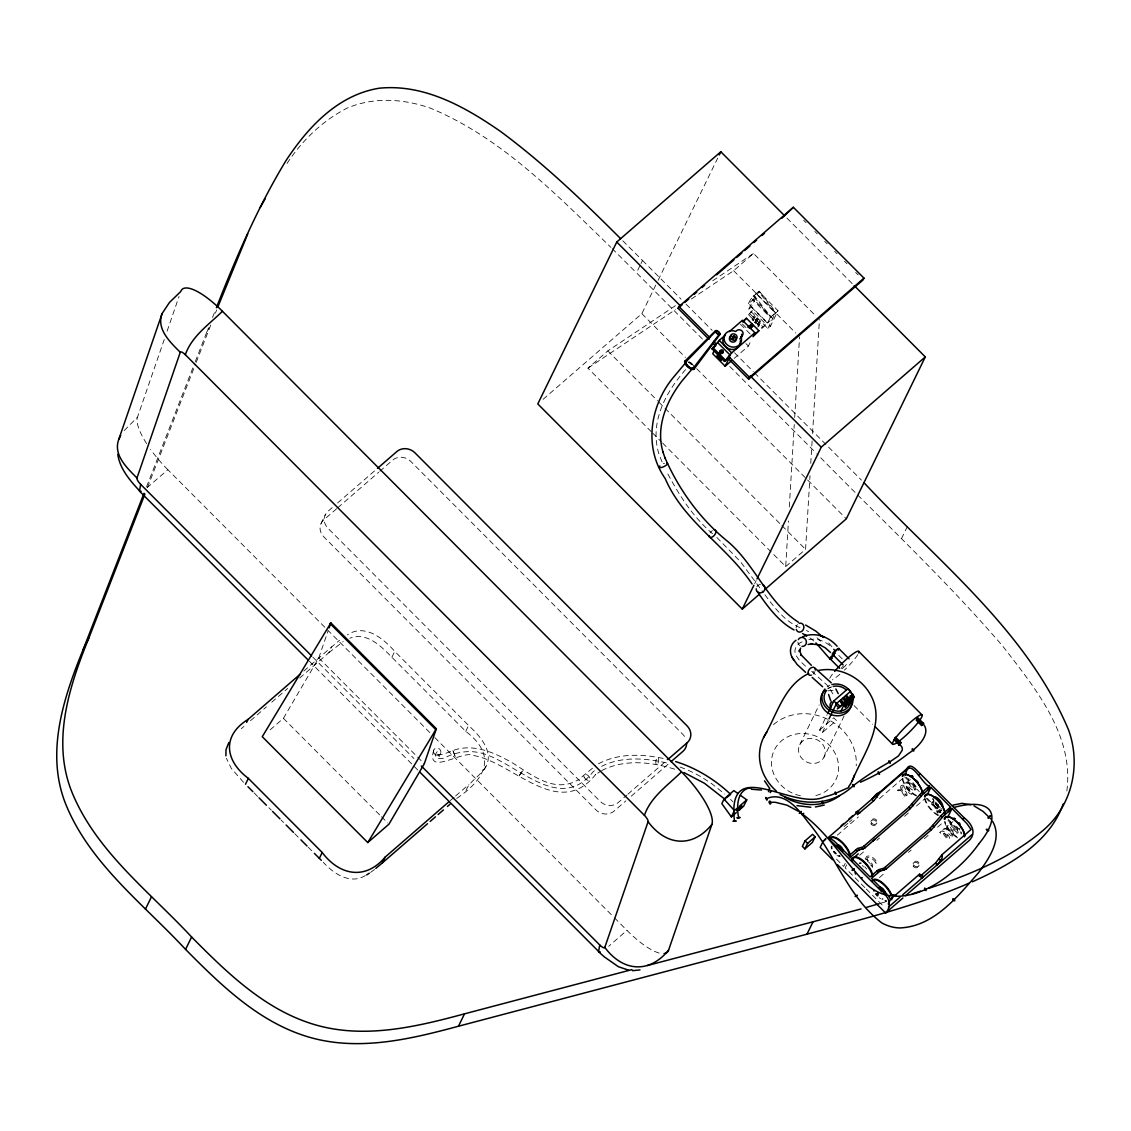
<?xml version="1.0" encoding="UTF-8"?>
<svg xmlns="http://www.w3.org/2000/svg" width="1131" height="1131" viewBox="0 0 1131 1131"><rect width="100%" height="100%" fill="white"/><g stroke="black" fill="none" stroke-linecap="round" stroke-linejoin="round"><path stroke-width="0.75" stroke-dasharray="5 3.75" d="M867.449 861.03C864.847 853.113 875.55 859.716 875.79 863.575C879.183 859.998 865.342 851.092 865.78 859.461M662.568 443.027L785.706 566.574L788.448 520.967M789.297 506.942L794.273 424.521M794.697 417.509L799.56 336.84M785.706 566.574L805.569 549.327L810.008 475.684M810.757 463.399L812.129 440.609M812.553 433.597L819.438 319.606M1066.844 791.007C1074.266 735.291 1034.865 687.662 1002.957 646.409C944.781 578.577 879.169 517.701 816.836 453.814M875.408 862.84L876.567 863.193M898.565 790.753C894.649 789.989 906.101 787.855 906.921 793.764C908.928 806.87 891.2 777.379 907.854 787.303C922.175 805.272 893.193 782.977 908.136 781.945C928.155 794.768 902.736 792.746 908.985 778.538M456.726 798.387C485.411 779.188 497.682 755.607 465.746 731.347L391.877 657.252C381.204 646.296 366.543 631.48 349.79 638.266M484.153 769.532C495.859 753.274 480.237 736.196 468.602 725.48L394.747 651.371C383.395 638.548 364.846 623.209 347.415 634.83M124.156 430.572L137.473 417.198L164.249 339.484M167.091 331.213L179.051 296.478M270.196 729.82L283.414 718.341L318.772 657.931L327.962 631.225M146.578 486.712L194.645 363.277M195.281 361.637L208.09 328.768M147.482 487.489L195.55 364.069M196.186 362.415L210.931 324.569M212.557 317.429L215.752 309.329M215.413 313.146L216.685 309.908M952.938 821.7C944.456 825.884 967.91 840.785 951.341 825.941C940.313 821.855 957.985 842.821 950.945 832.034C941.091 822.548 943.791 837.067 948.796 837.958C947.114 833.095 941.656 833.222 939.974 832.359C943.579 826.605 955.539 843.429 946.237 837.746C935.507 826.28 952.33 824.612 954.196 835.71C946.76 839.046 941.982 817.034 953.97 826.196C966.793 840.05 945.431 830.38 950.62 821.346M433.781 749.994C425.369 777.817 463.964 748.68 474.596 755.72C513.432 762.944 559.11 820.498 595.627 774.523L594.977 774.989L600.321 771.469M440.581 753.303L439.266 756.526L437.64 754.377L439.068 754.957L437.697 754.73C444.285 754.858 450.223 751.267 456.373 749.401C476.236 743.986 496.438 753.642 513.29 763.397C533.818 776.432 555.788 793.693 578.959 779.372L578.323 779.825L595.528 765.715M206.817 332.019L209.843 325.827M321.063 523.441L325.247 514.874M299.644 678.049L328.852 652.7L331.722 646.833L339.569 640.245M391.877 657.252L394.747 651.371M702.393 338.989L636.456 272.84L640.231 265.092M640.994 263.551L642.507 260.455L621.838 239.843M543.12 399.3L641.842 313.669L657.323 281.916M658.101 280.332L717.718 158.1M465.746 731.347L468.602 725.48M466.029 790.329C470.326 779.598 483.078 774.919 487.023 763.651M748.453 303.73L751.14 298.202L759.325 291.162L776.205 312.608L770.296 317.415L767.596 322.943L748.453 303.73L753.571 299.291L772.727 318.504L767.596 322.943M748.708 309.258L751.309 306.996L758.873 291.515L778.015 310.714L770.465 326.209L767.864 328.471L748.708 309.258L756.271 293.763L775.414 312.976L776.205 312.608M748.581 314.757L752.369 310.587L765.744 324.003L764.98 325.572L761.955 328.188L748.581 314.757L752.369 310.587M752.016 319.324L754.363 315.719L755.423 316.779L753.43 320.851L752.384 319.79L754.363 315.719M753.062 320.384L755.423 316.779M757.049 318.405L754.024 323.367L757.049 318.405L758.095 319.465L756.116 323.537L755.056 322.476M755.748 323.07L758.095 319.465M757.374 324.71L759.721 321.091L760.781 322.151L758.802 326.223L757.742 325.163L759.721 321.091M734.203 358.386L748.383 346.086L751.422 339.851M757.77 327.113L760.781 322.151M761.955 328.188L765.744 324.003M767.864 328.471L775.414 312.976L758.533 291.529L753.416 295.969L770.296 317.415L778.015 310.714M754.66 583.695L756.201 580.528M799.829 744.594L819.155 704.966M901.435 538.681L907.472 526.297M819.622 730.075L833.745 717.817L836.375 720.447L822.251 732.704L819.622 730.075L827.114 714.721M822.251 732.704L828.981 718.892M823.976 757.233A13.629 12.285 26 0 0 810.856 738.359A13.629 12.285 26 0 0 800.875 757.162A13.629 12.285 26 0 0 823.976 757.233L844.079 716.008M845.225 863.377L843.74 866.417L836.36 859.023M846.652 864.805L845.168 867.845L864.847 887.595M870.898 821.417L871.436 820.314M876.355 824.018L876.893 822.93M913.099 863.759L913.636 862.67M918.57 866.36L919.093 865.272M437.188 751.648C431.392 758.745 441.542 760.159 446.236 757.063C459.129 750.828 474.073 749.669 487.489 755.098C520.613 767.285 561.273 812.44 593.096 771.766A79.453 65.273 42.5 0 1 596.475 769.349M939.748 832.487L940.681 833.264M841.153 668.478L841.987 667.417M846.384 664.477L845.55 665.537M287.02 163.458C302.217 140.371 322.519 120.706 347.231 108.067C373.923 96.785 403.555 98.75 430.473 108.18C501.726 137.812 556.395 194.688 610.938 247.378M897.519 790.173C900.601 789.862 903.528 791.898 905.436 795.107C909.451 797.624 902.284 791.29 902.086 789.905C900.361 784.787 906.511 786.724 908.744 789.692C915.969 800.748 897.802 779.174 909.225 783.642C925.497 798.444 902.849 783.726 910.342 779.344M685.598 369.54C669.665 387.848 655.966 410.44 656.051 435.449A75.537 68.977 15.5 0 0 658.779 453.503L662.752 463.795M845.281 665.848L842.171 668.774M939.013 807.195L937.415 808.651A4.156 1.682 49.1 0 1 932.227 804.834A4.156 1.682 49.1 0 1 934.475 802.996A4.156 1.682 49.1 0 1 937.415 808.651M842.538 666.809L843.429 665.876M429.822 732.577L167.855 469.733L146.917 487.8M659.161 953.051A51.658 15.382 47.9 0 1 626.927 930.346L608.747 946.265M241.313 728.689L243.9 726.413M332.231 507.621L327.919 511.353A13.049 11.762 26 0 0 328.004 528.304L600.08 801.285A13.049 11.762 26 0 0 618.19 802.586L626.8 795.107M337.618 502.942L375.322 470.242M336.67 508.71L323.749 519.921A13.049 11.762 26 0 0 323.834 536.872L595.896 809.838A13.049 11.762 26 0 0 614.006 811.153L625.867 800.875M337.745 507.777L378.673 472.263M379.762 471.33L392.683 460.119A13.049 11.762 26 0 1 410.793 461.42L682.87 734.401A13.049 11.762 26 0 1 686.036 739.462M651.371 431.788L587.936 368.155L607.814 350.907L676.296 305.116M691.394 298.966L733.651 270.705L753.515 253.471L815.705 315.86M303.843 671.022L331.722 646.833M250.517 720.673L266.449 706.847M271.765 702.238L287.698 688.411M450.294 800.578L454.28 797.129M455.609 795.97L468.884 784.447M627.889 794.174L665.579 761.474M631.239 796.196L668.944 763.496C647.738 758.336 624.255 756.045 603.798 765.277A79.453 65.273 42.5 0 0 600.038 767.186M844.094 826.62L848.08 823.17M849.409 822.011L852.067 819.721M837.265 835.229L858.387 816.907M879.508 798.585L903.259 777.972M859.687 855.248L864.961 850.668M876.85 840.361L879.48 838.071M904.56 816.313L908.518 812.878M916.449 806.007L924.366 799.136M932.001 802.346L934.079 800.819M879.466 877.571L886.068 871.845M908.504 852.378L911.148 850.088M924.352 838.637L929.625 834.056M937.542 827.185L944.145 821.459M328.852 652.7L343.244 641.546M940.002 811.408L941.982 809.824M370.6 872.397L374.531 869.485M712.714 280.757L753.515 253.471M587.936 368.155L675.363 309.682M940.935 812.115L937.613 812.977L936.977 810.036L941.869 808.75M802.119 641.913C796.676 643.737 792.789 650.085 796.167 655.4A71.55 20.061 21.8 0 0 800.663 661.635L807.393 667.912M365.37 875.55C350.285 884.965 333.518 873.542 323.296 862.303M598.44 763.778C619.802 752.369 645.292 754.038 668.138 759.551M601.65 770.593C625.302 758.533 652.46 762.124 675.857 769.532M758.533 291.529L759.325 291.162M753.416 295.969L754.207 295.601L771.088 317.062M872.284 867.519C874.616 864.042 868.283 859.786 865.13 858.952M812.807 672.012L813.825 671.644M937.034 810.05L936.751 811.733M937.67 812.963L936.949 812.242M880.851 903.202L885.799 901.76M828.118 690.801L833.886 690.179M937.288 811.507L941.572 810.39M808.863 639.651C817.246 637.785 825.856 641.517 831.822 647.37M940.257 807.364L940.271 807.364A6.814 2.743 49.1 0 1 932.934 798.67L932.99 799.094M680.028 767.002L685.499 769.122A105.833 81.729 36.9 0 1 701.347 776.983L711.456 783.472L724.745 794.033M799.985 627.634C784.363 621.315 773.943 606.979 764.273 593.874M886.04 901.096L885.064 900.615M806.445 630.476L808.58 631.678M938.702 806.728L935.139 803.66L933.315 800.084M959.781 830.097L954.592 824.117M938.857 806.657L933.556 800.621M960.063 828.853L959.314 828.316M867.859 861.497L869.131 862.515M870.785 865.653L872.114 866.289L870.884 864.395M811.662 671.291L827.892 685.853L834.409 696.357M809.867 637.884L813.924 641.079M838.919 855.503L839.881 856.294M712.53 533.705C692.554 516.669 678.346 494.035 666.3 470.977M716.842 537.451L740.579 561.838L763.368 592.602M866.756 869.032L865.724 867.986M915.969 786.568L912.392 781.775M612.154 248.594L636.456 272.84M803.646 220.234L806.134 222.722M814.801 231.417L817.275 233.905M824.711 241.355L827.185 243.844M834.621 251.308L837.096 253.782M844.532 261.247L847.006 263.735M855.672 272.43L858.16 274.918M786.893 218.057L852.972 284.362M733.651 270.705L795.828 333.094M751.14 298.202L770.296 317.415M751.309 306.996L770.465 326.209M753.331 316.609L754.391 317.67M756.017 319.295L757.063 320.356M758.689 321.996L759.749 323.042M749.344 313.188L762.732 326.619M742.459 324.031L746.191 327.778M740.494 324.244L750.447 334.239M745.895 343.584L748.383 346.086M642.507 260.455L681.06 299.149M686.036 304.14L712.162 330.351M734.556 352.815L753.218 371.534M754.462 372.778L861.44 480.124M729.764 366.444L815.592 452.57M641.842 313.669L685.471 357.453M690.461 362.457L695.452 367.462M696.696 368.706L806.417 478.795M807.661 480.053L846.313 518.832M607.814 350.907L657.563 400.826M658.808 402.085L663.784 407.075M665.014 408.319L780.687 524.374M781.931 525.618L805.569 549.327M652.615 433.046L661.324 441.783M838.764 655.429L842.213 658.878M854.046 705.546L872.68 724.236M906.313 777.266L918.655 789.65M927.293 798.316L940.879 811.945M948.287 819.367L961.859 832.996M904.574 776.827L919.333 791.629M925.681 797.991L940.441 812.807M948.018 820.399L961.548 833.971M869.527 862.882L870.262 863.646M866.275 889.023L884.711 907.529M434.813 737.596L613.214 916.577M614.458 917.821L626.927 930.346M318.772 657.931L424.281 763.793M312.82 657.111L413.875 758.491M309.329 661.225L418.809 771.073M283.414 718.341L380.242 815.493M381.486 816.738L387.693 822.958M254.107 792.902L257.797 796.606M268.881 807.718L271.341 810.192M281.181 820.074L283.641 822.534M294.724 833.66L299.644 838.594M308.268 847.246L313.188 852.18M243.518 782.27L231.388 768.5L226.412 758.307M730.584 799.419L732.86 801.723M828.684 642.931L832.911 647.922M865.385 867.576L864.72 866.699M863.391 866.869L862.515 865.286M932.934 798.67L933.061 799.518M663.36 463.682A4.538 1.428 -26.3 0 1 664.561 463.229M688.468 362.302A4.538 1.682 42.5 0 1 691.437 364.663M710.169 532.857A4.538 2.389 -50 0 1 712.389 530.637M756.809 586.848A4.538 4.086 -33.7 0 1 760.414 584.388M796.111 627.846A4.538 3.789 -70.7 0 1 797.468 624.581M817.02 637.785A30.509 9.642 49.7 0 1 823.241 643.695M800.098 645.744A4.538 4.213 64.9 0 1 797.864 641.998M814.914 671.616A4.538 3.025 -53.1 0 1 813.048 674.189M857.779 654.609A20.768 3.223 -44.9 0 1 844.348 670.174M839.852 674.26A20.768 3.223 -44.9 0 1 832.402 679.858M829.673 678.374A20.768 3.223 -44.9 0 1 833.533 672.761M840.163 856.139A14.109 5.697 49.1 0 1 839.188 855.333M916.336 796.012A14.109 5.697 49.1 0 1 902.015 777.548M916.506 795.404A13.657 5.514 49.1 0 1 902.651 777.534M839.852 856.139A13.657 5.514 49.1 0 1 838.905 855.375M880.681 898.608A6.814 2.743 49.1 0 1 879.239 897.774M839.753 856.648A6.814 2.743 49.1 0 1 837.039 855.418M886.365 900.969A14.109 5.697 49.1 0 1 885.389 900.488M957.561 837.859A14.109 5.697 49.1 0 1 944.442 821.629M956.798 836.714A13.657 5.514 49.1 0 1 945.078 821.558M886.831 901.266A13.657 5.514 49.1 0 1 884.979 900.432M937.839 815.493A14.109 5.697 49.1 0 1 924.564 798.345M938.999 815.38A13.657 5.514 49.1 0 1 925.356 799.193M938.504 804.509A2.644 1.074 49.1 0 1 937.528 805.682A2.644 1.074 49.1 0 1 935.012 802.925A2.644 1.074 49.1 0 1 935.987 801.752M167.855 469.733A51.658 15.382 47.9 0 1 150.593 449.474M146.62 443.621A51.658 15.382 47.9 0 1 137.473 417.198M689.217 361.764A6.051 2.531 41 0 1 692.639 364.677M688.482 362.005A4.863 2.036 41 0 1 692.031 364.762M827.68 688.397A15.82 14.265 26 0 1 831.695 686.969M827.199 686.885A15.82 14.265 26 0 1 829.914 685.301M773.505 724.618A49.312 44.477 26 0 1 827.821 719.358A49.312 44.477 26 0 1 856.209 765.828M800.409 795.743A34.184 30.82 26 0 1 775.894 747.209A34.184 30.82 26 0 1 831.327 747.492A34.184 30.82 26 0 1 814.631 795.814M828.5 688.581A13.629 12.285 26 0 1 830.734 687.238M519.03 775.923L523.3 769.801L519.03 775.923M452.881 750.616L455.722 757.586L452.965 750.786M933.245 803.943A4.156 1.682 49.1 0 0 938.447 807.76A4.156 1.682 49.1 0 0 935.507 802.105A4.156 1.682 49.1 0 0 933.245 803.943M913.82 865.215A3.025 2.729 26 0 0 918.966 865.498A3.025 2.729 26 0 0 916.308 861.186A3.025 2.729 26 0 0 913.82 865.215M913.297 866.304A3.025 2.729 26 0 0 918.429 866.6A3.025 2.729 26 0 0 915.771 862.274A3.025 2.729 26 0 0 913.297 866.304M871.619 822.873A3.025 2.729 26 0 0 876.765 823.156A3.025 2.729 26 0 0 874.093 818.844A3.025 2.729 26 0 0 871.619 822.873M871.082 823.962A3.025 2.729 26 0 0 876.228 824.259A3.025 2.729 26 0 0 873.556 819.933A3.025 2.729 26 0 0 871.082 823.962M433.979 753.274A3.789 3.52 30.6 0 0 440.411 753.614A3.789 3.52 30.6 0 0 437.16 748.058A3.789 3.52 30.6 0 0 433.979 753.274M584.232 777.393A3.789 2.163 43.7 0 0 589.619 779.994A3.789 2.163 43.7 0 0 586.833 774.721A3.789 2.163 43.7 0 0 584.232 777.393M658.058 763.072A3.789 1.329 -80.3 0 0 657.889 757.261A3.789 1.329 -80.3 0 0 655.796 762.633A3.789 1.329 -80.3 0 0 658.058 763.072"/><path stroke-width="1.5" d="M769.532 788.943L768.472 791.643M842.991 664.816L832.656 654.453L835.371 650.876L838.693 648.431L849.07 658.85M838.75 648.558L838.142 649.703M919.277 876.299L919.616 874.107L895.837 894.748M803.717 813.33L802.43 814.589M421.354 765.998L599.741 944.979A6.263 1.866 47.9 0 0 604.802 947.382C622.644 971.557 649.208 974.102 668.605 950.082L711.894 824.414A51.658 15.382 47.9 0 0 681.512 771.865L222.439 311.265A51.658 15.382 47.9 0 0 180.762 291.515L169.466 302.444L162.115 313.541L118.84 439.224C112.817 454.832 127.082 467.994 136.978 478.003A6.263 1.866 47.9 0 0 140.668 484.379L311.576 655.853M162.115 313.541C156.092 329.149 170.371 342.311 180.267 352.321A6.263 1.866 47.9 0 1 185.328 354.724L644.401 815.324A6.263 1.866 47.9 0 1 648.091 821.7C665.919 845.875 692.497 848.42 711.894 824.414M730.612 794.457L726.215 797.864M140.668 484.379L139.481 491.151L308.084 659.981M599.741 944.979L598.553 951.751L604.237 956.812L618.332 966.694L628.864 970.257M136.978 478.003L180.267 352.321M329.121 627.889L330.846 622.884L436.354 728.746L424.281 763.793L388.937 824.202L367.773 842.567L262.265 736.705L330.846 622.884M604.802 947.382L648.091 821.7M185.328 354.724C191.747 336.176 209.009 324.512 222.439 311.265M644.401 815.324C650.82 796.775 668.096 785.112 681.512 771.865M742.403 806.657L739.08 809.132M770.72 791.29L770.268 792.591L770.777 791.149M144.005 493.3L83.129 649.632C63.605 697.502 45.579 752.044 65.245 802.897C89.08 863.01 142.845 903.415 185.569 949.404C221.393 985.553 259.861 1023.173 310.163 1037.466C359.319 1051.363 410.539 1039.191 458.465 1026.227L806.983 934.178C861.666 919.333 917.071 905.733 969.196 883.113M144.924 494.077L89.165 637.248C69.641 685.117 51.63 739.674 71.281 790.512C95.131 850.639 148.896 891.03 191.62 937.019C227.43 973.169 265.912 1010.789 316.199 1025.082C365.355 1038.993 416.576 1026.807 464.502 1013.843L631.932 969.62M216.389 307.703C236.11 257.317 257.67 207.397 285.733 161.026C307.646 127.464 337.759 94.905 379.21 88.218C423.998 83.694 465.053 106.809 500.552 131.45C543.757 163.444 582.635 200.71 620.622 238.641M217.958 306.671L247.746 233.863M768.939 789.989L769.49 788.858M1063.168 804.042C1049.116 843.726 1008.569 865.469 972.349 881.798M941.487 859.602L937.458 864.621M852.194 780.786C862.699 754.844 886.874 723.586 870.446 694.646C860.465 676.508 838.212 666.216 817.953 670.556M837.477 864.692L885.615 913C891.596 906.751 889.899 898.099 883.382 893.292M905.521 895.71L969.267 840.418C976.972 832.755 971.444 823.396 964.446 818.081L920.125 773.618C917.015 771.073 910.766 762.054 907.076 768.189M83.129 649.632L89.165 637.248M145.447 909.14L151.483 896.756M246.643 722.341L248.071 719.401L299.856 674.472M245.484 784.25L248.353 778.382C225.055 760.979 221.506 735.73 248.071 719.401M185.569 949.404L191.62 937.019M784.405 215.554L720.815 151.752L616.763 242.02L537.79 403.937L742.275 609.1L759.608 594.058M321.317 860.323L319.352 858.358L322.208 852.477L248.353 778.382M719.259 154.919L720.815 151.752M375.831 868.41L382.363 862.896L385.233 857.029L448.965 801.723M709.052 339.385L678.077 308.311L678.939 306.543L793.354 207.284L863.971 278.127L863.109 279.894L748.68 379.154L727.629 358.032M722.455 353.395A1.513 1.371 26 0 0 721.352 351.373A1.513 1.371 26 0 0 719.613 352.716L717.591 354.484L712.049 348.914L719.231 340.389L725.395 335.03A8.921 8.044 26 0 0 728.802 348.829A8.921 8.044 26 0 0 740.31 340.912M714.241 350.61L712.728 353.72L725.169 366.218L731.616 360.619M717.591 354.484L720.334 351.246A1.513 1.371 26 0 1 721.762 349.861A1.513 1.371 26 0 1 723.303 351.388A1.513 1.371 26 0 1 721.705 352.632L718.963 355.855L724.504 361.411L729.721 356.873L725.169 366.218M716.771 356.788L718.68 354.724L722.129 359.234L720.56 360.591L716.771 356.788L718.68 354.724M719.613 352.716L720.334 351.246M721.705 352.632L718.963 355.855M793.354 207.284L781.86 218.283M720.56 360.591L722.483 358.527M724.504 361.411L731.672 352.886L754.886 332.74L742.445 320.257L729.325 331.623M748.142 327.283A1.513 1.371 26 0 1 749.231 327.029L751.974 323.805L746.432 318.235L743.109 321.982M739.844 339.088L741.993 335.865A3.789 3.407 26 0 0 741.964 330.945A3.789 3.407 26 0 0 736.719 330.577L735.716 331.44A8.921 8.044 26 0 0 724.052 337.363A8.921 8.044 26 0 0 733.821 347.146A8.921 8.044 26 0 0 740.989 336.727L741.993 335.865M749.231 327.029L751.974 323.805M753.345 325.177L750.602 328.4L753.345 325.177L758.887 330.733L752.935 336.741M754.886 332.74L753.656 335.271L758.887 330.733M748.68 379.154L749.542 377.386L863.971 278.127M458.465 1026.227L464.502 1013.843M742.275 609.1L753.882 585.293M756.978 578.931L821.247 447.183L925.299 356.915L854.216 285.606M925.299 356.915L846.313 518.832L764.952 589.421M737.723 793.368L733.849 790.583L724.024 799.108L721.818 803.618L731.361 816.851L736.295 812.567M731.361 816.851L733.651 812.157M740.31 795.22L746.771 799.871L743.703 806.134L738.769 810.418M827.864 713.194L833.844 700.923L847.967 688.666L850.597 691.295L836.473 703.553L828.981 718.892M839.683 706.055L836.869 703.228L836.049 704.924L838.863 707.752L852.944 694.547L850.13 691.734M840.87 711.243L845.352 702.04M844.362 706.112L846.822 701.079L847.868 700.174L848.9 701.22L847.854 702.125L846.822 701.079M845.408 705.207L847.868 700.174M840.955 702.69L845.408 707.158L849.48 698.774L850.526 697.869L851.558 698.916L848.066 704.853L844.744 701.531M845.408 707.158L850.526 697.869M848.066 704.853L852.944 694.547M850.724 700.598L853.17 695.565L854.216 696.611L851.756 701.644L850.71 702.549L849.678 701.503M850.71 702.549L854.216 696.611M805.074 840.842L802.374 846.398L804.89 848.929L812.383 842.425L815.098 836.869L812.581 834.339L805.074 840.842L807.605 843.373L804.89 848.929M822.336 842.948L820.187 847.359L832.529 859.744M806.983 934.178L813.033 921.793L861.059 908.928M893.829 739.476L899.244 744.905L900.898 742.572L895.469 737.129M899.244 744.905L900.898 742.572M916.181 720.079L921.595 725.522L923.235 723.176L917.821 717.747L916.944 718.496L922.373 723.939M921.595 725.522L923.235 723.176M905.351 775.258C909.267 754.052 923.264 786.512 929.456 785.918L927.971 788.957M927.166 794.952L930.884 787.346L950.563 807.082L948.329 811.648M888.245 904.051L890.549 899.343L893.193 897.039M947.524 817.642L951.977 808.509L966.821 823.509L971.062 829.49L941.982 854.711L935.733 862.826M118.84 439.224L120.664 435.492M228.844 742.516L226.002 749.683L225.903 755.819M763.609 737.454C776.813 715.697 783.656 685.273 808.764 673.51M988.112 817.953L990.261 815.903M940.865 860.832L939.154 859.037M260.144 207.539L265.248 198.632M367.773 842.567L436.354 728.746M802.275 814.829L802.459 815.197M742.247 806.94L739.236 809.98M873.839 800.734L880.102 792.619L909.183 767.398M862.303 877.797L861.257 877.656M978.923 843.712C1004.413 813.019 990.431 797.228 953.687 807.506M736.847 809.966L736.818 810.913M990.219 815.974L988.225 817.939M800.691 648.063L799.165 651.569L799.476 649.972L801.398 655.457L801.002 654.736L811.323 665.282M876.341 794.245L871.973 799.052M694.095 369.045L719.924 334.465M694.236 366.896L719.486 334.083A2.319 0.975 41 0 0 717.549 331.256A2.319 0.975 41 0 0 716.206 332.316A2.319 0.975 41 0 0 719.429 334.154M686.376 361.878L674.599 375.93C650.268 404.05 643.058 447.042 665.24 478.611C683.831 522.013 726.498 545.849 752.073 584.02M692.624 368.324L682.092 380.836C666.583 400.685 655.33 427.249 663.134 452.527M909.013 807.039L920.973 793.382L929.456 785.918M950.563 807.082L942.066 814.56L929.922 828.387L884.188 868.043L878.349 869.824L870.036 876.935L850.356 857.199L858.669 850.088L864.522 848.292L910.243 808.637L922.387 794.81L930.884 787.346M931.534 829.645L943.494 815.988L951.977 808.509M801.017 812.171C802.614 809.626 797.044 814.815 800.239 812.878M853.962 869.541C855.828 866.855 849.862 871.195 852.915 870.319M685.81 361.934L715.965 331.058M855.064 872.567L855.573 874.093M684.905 361.157L715.527 330.69M739.094 807.477L741.78 805.64L739.08 808.509M834.89 653.124L835.159 652.884A4.538 0.834 -40.3 0 1 832.374 653.803A4.538 0.834 -40.3 0 1 837.293 649.236A4.538 0.834 -40.3 0 1 838.523 649.83M834.24 654.453L830.394 659.104L839.584 668.308M377.471 468.375L396.854 451.552A13.049 11.762 26 0 1 414.978 452.852L687.04 725.833A13.049 11.762 26 0 1 687.125 742.784L667.742 759.594M678.077 308.311L682.064 304.847M684.736 302.543L688.722 299.079M694.038 294.456L696.71 292.151M702.026 287.528L704.684 285.224M716.658 274.833L733.962 259.833M736.62 257.529L741.936 252.906M744.608 250.601L749.924 245.978M753.91 242.515L756.582 240.21M761.898 235.587L764.556 233.283M742.516 321.642L746.432 318.235M712.049 348.914L715.965 345.521M382.363 862.896L427.518 823.736M430.176 821.431L435.477 816.822M438.135 814.518L443.451 809.909M447.438 806.46L450.096 804.155M671.093 761.63L682.954 751.337A13.049 11.762 26 0 0 686.658 743.138M838.863 707.752L852.124 696.244M853.17 695.565L852.124 696.47L853.17 697.516M851.558 698.916L850.512 699.82L849.48 698.774M847.303 703.228L848.349 702.323L843.811 697.756L842.765 698.675L846.172 702.082M734.415 810.588L736.889 808.439M739.349 806.29L746.771 799.871M807.605 843.373L815.098 836.869M825.644 839.244L823.057 841.492L825.87 838.495M841.181 825.757L843.768 823.524M848.943 819.028L852.831 815.649M856.28 812.581L906.709 768.91M910.243 808.637L908.815 807.209L863.094 846.865L857.256 848.66L848.943 855.771L834.028 840.927L828.655 837.251L857.736 812.03L857.439 814.631L873.528 801.002L871.761 799.235M830.281 840.432L836.473 846.2L838.043 844.829M918.556 774.989L920.125 773.618M855.616 856.11L858.259 853.82M872.779 841.224L875.422 838.933M929.922 828.387L931.336 829.815L885.983 869.159L879.777 871.266L871.464 878.363L886.888 894.027M836.473 846.2L880.795 890.663L882.364 889.291M962.877 819.452L964.446 818.081M919.984 876.412L935.408 863.094L937.175 864.876M888.471 907.119L900.12 897.01M902.722 894.762L972.137 834.551M885.615 913L902.877 898.014M385.233 857.029C365.582 880.498 339.512 875.592 322.208 852.477M923.405 723.501C918.994 727.219 926.6 720.815 922.486 724.292M923.052 723.826C931.845 733.326 917.863 747.605 908.292 753.599C893.646 765.136 877.472 774.608 860.451 782.2M795.998 640.302C790.201 644.034 788.858 652.234 792.435 657.959M834.113 653.76L832.656 654.453M831.851 658.412L830.451 659.147M366.67 874.899L369.3 873.231M855.63 896.219C853.566 897.576 858.995 894.282 856.775 895.512M921.482 878.363L923.363 876.864L921.666 875.026M848.858 787.473L835.653 793.241A67.719 64.623 38.2 0 1 824.782 796.804C792.52 811.705 726.554 753.076 734.471 821.148M766.366 798.755C783.995 790.739 798.627 809.386 807.803 821.855C834.989 853.707 848.123 897.42 881.926 922.981A41.536 38.072 62.1 0 0 899.456 927.957C933.824 926.727 957.519 896.699 978.414 872.863C988.876 858.825 1002.759 839.018 992.608 821.318M859.518 863.222L860.889 863.123M802.84 636.696C814.9 631.635 828.882 636.668 837.124 646.268M912.18 893.9L920.394 891.143M928.608 888.372C970.101 874.715 1011.609 857.736 1044.931 828.797C1072.471 804.07 1081.052 764.4 1068.541 729.919C1026.566 629.91 936.129 560.156 863.928 482.612M952.938 805.145L961.93 803.335L970.978 804.692M866.007 907.5L879.197 903.683M647.314 965.563L813.033 921.793M824.23 805.088L815.394 806.968M808.057 644.514L812.327 643.652L810.814 643.836L820.724 645.108L819.537 644.712L825.206 647.794L830.522 652.474M751.083 787.742C736.818 789.226 736.408 806.926 738.628 817.713M863.109 849.127L861.681 847.685M141.177 491.306L140.131 491.462C130.305 480.901 119.858 469.111 117.78 454.294M600.264 951.906L599.204 952.062L420.053 772.317M632.455 970.681L640.005 969.917M751.366 789.226L761.502 790.046M732.351 338.226L733.538 338.763M730.485 794.188C715.145 779.754 696.145 767.892 675.631 761.587M810.828 807.265L797.002 805.64M891.525 894.621L895.978 895.102M779.994 794.528C804.381 806.544 833.293 805.018 853.311 785.607A330.068 306.077 12.3 0 1 889.574 762.04L898.551 755.89L902.213 750.235A5.259 5.09 64.5 0 0 901.874 747.082L899.64 744.113M820.328 635.58L821.615 636.004M822.534 636.315L823.721 636.711M987.702 830.734C991.378 831.285 984.38 827.369 986.84 830.253M683.93 772.53L704.457 783.288L725.324 799.589M973.989 805.852L983.093 811.436L991.01 819.084M805.597 625.033L815.762 631.07L823.34 637.46M802.6 633.572L806.841 635.834L805.739 635.17M765.772 797.412L767.03 800.112L765.687 797.822M794.089 629.967C778.227 621.371 767.454 606.23 757.402 591.739M953.97 900.785C956.826 901.661 951.737 896.685 952.896 899.711M798.458 622.22C767.892 602.639 755.55 565.472 728.421 542.032C700.556 519.652 679.123 490.246 664.872 457.546M798.09 811.125L787.035 805.187L775.272 802.289A23.327 17.417 26.9 0 0 769.999 802.572M815.239 668.393L831.285 682.855M802.826 814.391C827.864 833.052 843.882 860.578 865.173 882.802C891.129 909.282 930.106 891.949 953.362 871.068A161.874 149.32 23.9 0 0 978.937 843.712M812.171 677.398L822.605 686.757M805.611 672.337L797.086 664.434L792.025 657.238M815.932 642.917L829.815 658.822M853.438 786.441C855.898 788.137 851.445 782.129 852.661 785.451M719.231 340.389L731.672 352.886M717.987 342.919L730.442 355.403M616.763 242.02L680.353 305.822M750.178 375.874L821.247 447.183M678.939 306.543L709.9 337.618M713.619 341.35L716.093 343.838M728.491 356.265L749.542 377.386M712.756 343.117L715.244 345.591M720.193 350.568L722.667 353.056M712.77 347.457L718.298 353.013M719.669 354.385L725.211 359.941M717.111 356.081L720.914 359.884M858.754 651.442L922.104 715.004A20.768 3.223 -44.9 0 1 901.52 739.25A20.768 3.223 -44.9 0 1 898.367 734.528A20.768 3.223 -44.9 0 1 922.104 715.004M917.043 719.33L922.472 724.773M894.593 737.893L900.022 743.321M894.692 738.713L900.12 744.156M847.317 697.177L851.756 701.644M875.168 726.738L892.557 744.184M846.271 698.081L848.547 700.358M848.066 702.902L849.112 703.949M843.132 702.931L846.455 706.239M833.844 700.923L836.473 703.553M922.656 791.813L924.084 793.241M943.763 812.977L945.191 814.405M919.8 794.697L921.228 796.125M940.907 815.861L942.335 817.289M911.671 804.325L913.085 805.753M932.764 825.503L934.192 826.931M875.535 795.22L877.274 796.959M858.005 811.167L859.772 812.935M863.844 846.214L865.272 847.642M884.951 867.392L886.379 868.82M882.788 868.862L884.216 870.29M857.906 848.391L859.32 849.819M878.999 869.569L880.427 870.997M855.729 849.876L857.157 851.304M876.836 871.04L878.264 872.468M330.04 623.534L435.562 729.396M247.943 786.724L252.877 791.658M259.027 797.836L266.407 805.244M272.571 811.422L279.951 818.83M286.115 825.008L293.495 832.416M300.874 839.824L307.038 846.002M314.418 853.41L319.352 858.358M880.795 890.663L882.109 891.977M912.816 750.447C915.742 752.992 911.614 746.559 912.18 749.556M724.024 799.108L733.256 809.301M833.773 649.307L835.696 651.47M878.222 893.942L877.684 892.967M925.328 890.281C927.703 892.006 923.829 885.601 924.706 889.164M769.674 788.392L764.514 780.828M889.532 762.718C891.878 765.164 888.231 758.378 888.98 761.714M878.844 773.816C880.936 776.078 877.557 769.688 878.207 772.586M888.895 896.515L890.549 899.343M835.851 688.977L838.227 693.6M793.213 659.316L793.623 660.023M828.585 694.505L830.762 700.909M835.272 793.382C837.774 797.369 834.409 788.901 835.229 793.255M662.922 451.905L665.07 458.126M822.322 802.388L822.774 803.604L822.081 801.271M734.175 336.133A3.478 3.139 26 0 1 735.518 341.039A3.478 3.139 26 0 1 730.202 340.841A3.478 3.139 26 0 1 731.121 336.006M741.54 334.281A3.789 3.407 26 0 1 740.847 338.211M751.323 326.93A1.513 1.371 26 0 1 749.33 328.202M748.496 327.41A1.513 1.371 26 0 1 749.952 325.558M666.739 462.876A4.538 1.428 -26.3 0 1 666.23 465.18A4.538 1.428 -26.3 0 1 660.787 467.612A4.538 1.428 -26.3 0 1 659.91 465.93M692.865 368.14A4.538 1.682 42.5 0 1 689.302 367.108A4.538 1.682 42.5 0 1 686.036 363.051M714.241 529.916A4.538 2.389 -50 0 1 715.739 532.857A4.538 2.389 -50 0 1 711.795 537.239A4.538 2.389 -50 0 1 709.08 535.656M762.803 584.713A4.538 4.086 -33.7 0 1 764.768 589.675A4.538 4.086 -33.7 0 1 759.763 592.785A4.538 4.086 -33.7 0 1 756.229 588.827M799.179 623.393A4.538 3.789 -70.7 0 1 803.759 626.093A4.538 3.789 -70.7 0 1 801.031 631.762A4.538 3.789 -70.7 0 1 796.281 629.444M831.822 658.341A4.538 1.06 -35.7 0 1 829.871 658.086A4.538 1.06 -35.7 0 1 834.028 654.453M798.359 639.581A4.538 4.213 64.9 0 1 803.519 637.771A4.538 4.213 64.9 0 1 806.332 642.945A4.538 4.213 64.9 0 1 802.063 646.381M811.351 675.165A4.538 3.025 -53.1 0 1 808.043 672.464A4.538 3.025 -53.1 0 1 811.987 667.403A4.538 3.025 -53.1 0 1 815.295 670.103M838.212 708.034A4.538 4.284 20.2 0 1 837.293 708.897M830.705 707.483A4.538 4.284 20.2 0 1 831.822 701.856M834.621 671.432A20.768 3.223 -44.9 0 1 851.558 654.962A20.768 3.223 -44.9 0 1 858.627 652.912M837.505 845.847A4.156 1.682 49.1 0 1 841.605 849.961M837.053 845.408A4.156 1.682 49.1 0 1 840.672 846.412A4.156 1.682 49.1 0 1 842.92 851.077M829.984 838.806A14.109 5.697 49.1 0 1 840.856 840.955A14.109 5.697 49.1 0 1 850.229 856.139M902.17 776.191A14.109 5.697 49.1 0 1 913.523 778.764A14.109 5.697 49.1 0 1 922.373 794.245M902.807 776.234A13.657 5.514 49.1 0 1 912.83 777.902A13.657 5.514 49.1 0 1 922.316 792.195M830.465 838.424A13.657 5.514 49.1 0 1 841.86 842.68A13.657 5.514 49.1 0 1 849.551 856.846M882.632 898.961A6.814 2.743 49.1 0 1 882.321 899.004M874.009 891.016A6.814 2.743 49.1 0 1 873.881 890.535M831.808 848.674A6.814 2.743 49.1 0 1 831.737 846.455M872.397 880.625A14.109 5.697 49.1 0 1 881.459 882.024A14.109 5.697 49.1 0 1 891.553 894.706M944.258 819.169A14.109 5.697 49.1 0 1 955.257 820.696A14.109 5.697 49.1 0 1 964.573 836.587M944.894 819.183A13.657 5.514 49.1 0 1 955.992 821.064A13.657 5.514 49.1 0 1 964.432 836.643M872.68 880.766A13.657 5.514 49.1 0 1 881.629 882.901A13.657 5.514 49.1 0 1 890.945 894.833M891.737 897.689A13.657 5.514 49.1 0 1 891.638 899.795M879.437 888.118A4.156 1.682 49.1 0 1 884.06 892.953M879.324 887.595A4.156 1.682 49.1 0 1 883.141 889.023A4.156 1.682 49.1 0 1 885.05 893.547M924.536 796.79A14.109 5.697 49.1 0 1 936.454 799.15A14.109 5.697 49.1 0 1 944.541 815.38M852.378 860.96A14.109 5.697 49.1 0 1 861.384 859.39A14.109 5.697 49.1 0 1 872.651 875.281M852.406 861.454A13.657 5.514 49.1 0 1 861.596 860.295A13.657 5.514 49.1 0 1 872.072 876.115M925.172 796.804A13.657 5.514 49.1 0 1 935.818 798.288A13.657 5.514 49.1 0 1 944.837 813.67M933.612 796.818A6.814 2.743 49.1 0 1 939.762 800.168A6.814 2.743 49.1 0 1 942.575 806.884M942.194 854.796A13.12 7.648 51.6 0 1 941.374 859.503M876.454 794.358A13.12 7.648 51.6 0 1 879.989 792.379M919.786 874.235A13.12 2.7 47 0 1 920.888 877.288M855.955 812.143A13.12 2.7 47 0 1 857.581 811.818M668.605 950.082A51.658 15.382 47.9 0 1 664.053 953.574M694.038 366.826A6.051 2.531 41 0 1 691.564 369.257A6.051 2.531 41 0 1 685.245 363.942A6.051 2.531 41 0 1 686.856 360.775M693.289 368.098A4.863 2.036 41 0 1 688.214 366.67A4.863 2.036 41 0 1 685.952 361.793M851.629 703.383A15.82 14.265 26 0 1 829.744 713.986A15.82 14.265 26 0 1 825.107 690.164M831.921 684.594A15.82 14.265 26 0 1 852.944 699.368A15.82 14.265 26 0 1 832.755 712.092A15.82 14.265 26 0 1 824.951 688.991M854.414 775.23A49.312 44.477 26 0 1 848.745 786.554M839.768 795.644A49.312 44.477 26 0 1 784.886 797.214M776.361 791.078A49.312 44.477 26 0 1 767.044 731.686M850.144 695.678A13.629 12.285 26 0 1 835.272 710.791A13.629 12.285 26 0 1 826.69 690.306M833.264 686.39A13.629 12.285 26 0 1 846.44 690.037M911.6 775.993L912.745 776.333L911.6 775.993M953.815 818.335L954.946 818.674L953.815 818.335M732.421 336.882C735.136 341.095 735.164 333.235 732.436 336.798M833.858 851.615L835.936 853.693L833.872 851.544M876.073 893.957C877.642 898.396 879.239 893.646 876.073 893.957M915.954 780.39L918.019 782.482L915.954 780.333M958.155 822.746C959.922 827.298 961.124 822.237 958.155 822.746M737.143 817.854L740.126 817.515L737.158 817.798M735.97 821.021L732.959 821.29L735.97 821.007M898.636 745.159L900.559 743.025L898.636 745.159M841.153 700.061L840.107 700.98L844.645 705.532L845.691 704.627L841.153 700.061M846.469 695.452L845.423 696.371L849.961 700.923L851.007 700.018L846.469 695.452M730.909 338.706A3.478 3.139 26 0 0 736.804 338.607A3.478 3.139 26 0 0 733.34 333.843A3.478 3.139 26 0 0 730.909 338.706M769.278 801.907A1.513 0.707 80.5 0 0 770.253 804.056A1.513 0.707 80.5 0 0 770.494 801.738A1.513 0.707 80.5 0 0 769.278 801.907M715.838 332.245A2.884 1.216 41 0 0 719.839 334.536A2.884 1.216 41 0 0 717.506 330.945A2.884 1.216 41 0 0 715.838 332.245"/></g></svg>
